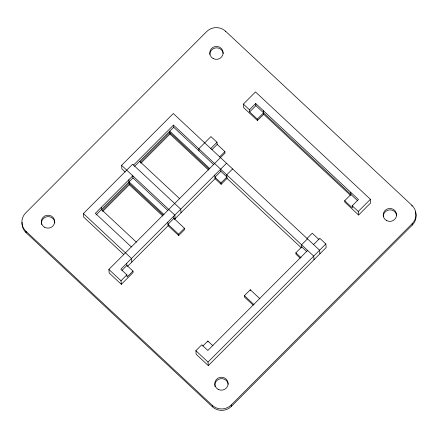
<?xml version="1.0" encoding="UTF-8"?>
<svg xmlns="http://www.w3.org/2000/svg" width="438" height="438" viewBox="0 0 438 438"><rect width="100%" height="100%" fill="white"/><g stroke="black" fill="none" stroke-linecap="round" stroke-linejoin="round"><path stroke-width="0.66" d="M415.41 211.904A13.397 12.959 -5 0 1 412.317 225.066L231.357 406.393A13.397 12.959 -5 0 1 212.414 406.771L26.088 232.688L25.962 231.264A13.397 12.959 -5 0 1 25.683 212.934L206.643 31.607A13.397 12.959 -5 0 1 225.586 31.229L411.912 205.312L411.983 206.112M125.164 171.959L121.895 168.904L121.583 165.334L173.295 113.519L319.609 250.207L319.921 253.777M123.773 254.544L83.707 217.117L83.395 213.547L132.615 164.228L180.724 209.178L181.036 212.742M133.546 165.099L173.47 125.093L313.712 256.115L314.024 259.685M134.641 166.331L173.662 127.234L173.47 125.093M140.231 162.279L169.856 132.599L208.981 169.15M140.833 163.226L169.977 134.023L169.73 131.17L209.846 168.652M96.004 214.998L132.977 177.948L132.791 175.808L95.364 213.311L131.334 246.917M102.043 210.497L129.172 183.308L163.144 215.047M102.645 211.444L129.298 184.737L128.86 179.744M263.386 110.715L263.698 114.28L257.462 120.532L243.687 107.66L243.375 104.096L255.507 91.936L370.417 199.295L370.729 202.86L358.596 215.02L344.821 202.148L344.695 200.719L350.931 194.472L350.745 192.331M210.766 148.52L217.002 142.273L210.935 136.601L198.803 148.756L198.989 150.896M257.462 120.532L257.336 119.109L249.627 111.904L249.441 109.763L255.683 103.516L358.454 199.531L352.218 205.783L352.404 207.924L344.695 200.719M211.91 149.697L217.188 144.409L217.002 142.273M249.627 111.904L255.869 105.651L255.683 103.516M219.619 156.903L224.897 151.614L217.188 144.409M257.336 119.109L263.577 112.856M126.73 263.282L126.921 265.423L132.988 271.089L133.114 272.518L121.326 284.328L109.188 272.989L108.876 269.425L225.023 153.037L224.897 151.614M226.545 163.264L120.839 269.189L126.905 274.856L127.097 276.997L132.988 271.089M121.934 270.416L126.921 265.423M173.881 218.365L167.984 224.272L178.556 234.149L178.682 235.573L184.573 229.665L184.447 228.242L173.881 218.365L173.689 216.224M220.648 169.172L220.84 171.313L214.943 177.215L221.015 182.887L221.135 184.316L227.032 178.408L226.72 174.844L232.616 168.937M127.524 266.37L168.11 225.696L167.798 222.132M174.384 219.411L215.069 178.644L214.757 175.08M121.326 284.328L121.014 280.763L126.905 274.856M221.015 182.887L226.906 176.979L220.84 171.313M178.556 234.149L184.447 228.242M253.18 305.176L244.53 297.095L244.404 295.672L250.301 289.764L259.909 298.743M306.978 238.518L312.256 233.224L319.001 239.526M313.537 244.541L319.778 238.288L325.845 243.961L326.157 247.525L208.318 365.604L196.18 354.265L195.868 350.696L201.759 344.794L207.831 350.46L307.646 250.448M307.471 238.869L301.574 244.776L301.76 246.917L306.896 251.713M202.854 346.02L207.842 341.027L212.977 345.823M300.194 258.174L295.989 254.248L295.869 252.819L301.76 246.917M208.318 365.604L208.006 362.04L325.845 243.961M358.596 215.02L358.284 211.455L370.417 199.295M25.962 231.264L212.288 405.342A13.397 12.959 -5 0 0 231.231 404.969L412.191 223.643A13.397 12.959 -5 0 0 411.912 205.312M255.869 105.651L357.676 200.774M263.698 114.28L350.559 195.43M243.375 104.096L249.441 109.763M352.218 205.783L358.284 211.455M173.662 127.234L213.782 164.721M227.032 178.408L301.388 247.875M169.977 134.023L208.614 170.114M295.869 252.819L301.005 257.621M215.069 178.644L221.135 184.316M139.629 161.332L179.75 198.814M121.583 165.334L174.833 215.085L175.145 218.65M132.977 177.948L167.951 210.618M129.051 181.885L164.02 214.554M129.298 184.737L162.772 216.011M244.404 295.672L254.018 304.651M168.11 225.696L178.682 235.573M136.415 242.219L101.441 209.545L101.255 207.409M83.395 213.547L131.504 258.497L131.816 262.061M108.876 269.425L121.014 280.763M195.868 350.696L208.006 362.04M412.191 223.643L412.317 225.066M250.301 289.764L250.383 290.717M225.586 31.229L225.636 31.766M231.231 404.969L231.357 406.393M207.842 341.027L207.924 341.974M212.288 405.342L212.414 406.771M26.088 232.688A13.397 12.959 -5 0 1 22.075 222.263M41.594 224.546A6.701 6.482 -5 0 1 47.342 216.651A6.701 6.482 -5 0 1 54.827 222.953M209.868 54.443A6.701 6.482 -5 0 1 216.12 47.846A6.701 6.482 -5 0 1 223.216 53.507M215.025 386.573A6.701 6.482 -5 0 1 220.429 378.733A6.701 6.482 -5 0 1 228.209 384.318M383.299 216.471A6.701 6.482 -5 0 1 389.552 209.873A6.701 6.482 -5 0 1 396.647 215.54M44.742 227.338A6.701 6.482 -5 0 0 54.701 221.529A6.701 6.482 -5 0 0 44.572 216.115A6.701 6.482 -5 0 0 44.742 227.338M213.175 58.561A6.701 6.482 -5 0 0 223.139 52.752A6.701 6.482 -5 0 0 213.005 47.337A6.701 6.482 -5 0 0 213.175 58.561M218.173 389.371A6.701 6.482 -5 0 0 228.132 383.557A6.701 6.482 -5 0 0 218.004 378.142A6.701 6.482 -5 0 0 218.173 389.371M386.606 220.593A6.701 6.482 -5 0 0 396.565 214.784A6.701 6.482 -5 0 0 386.436 209.369A6.701 6.482 -5 0 0 386.606 220.593"/></g></svg>
